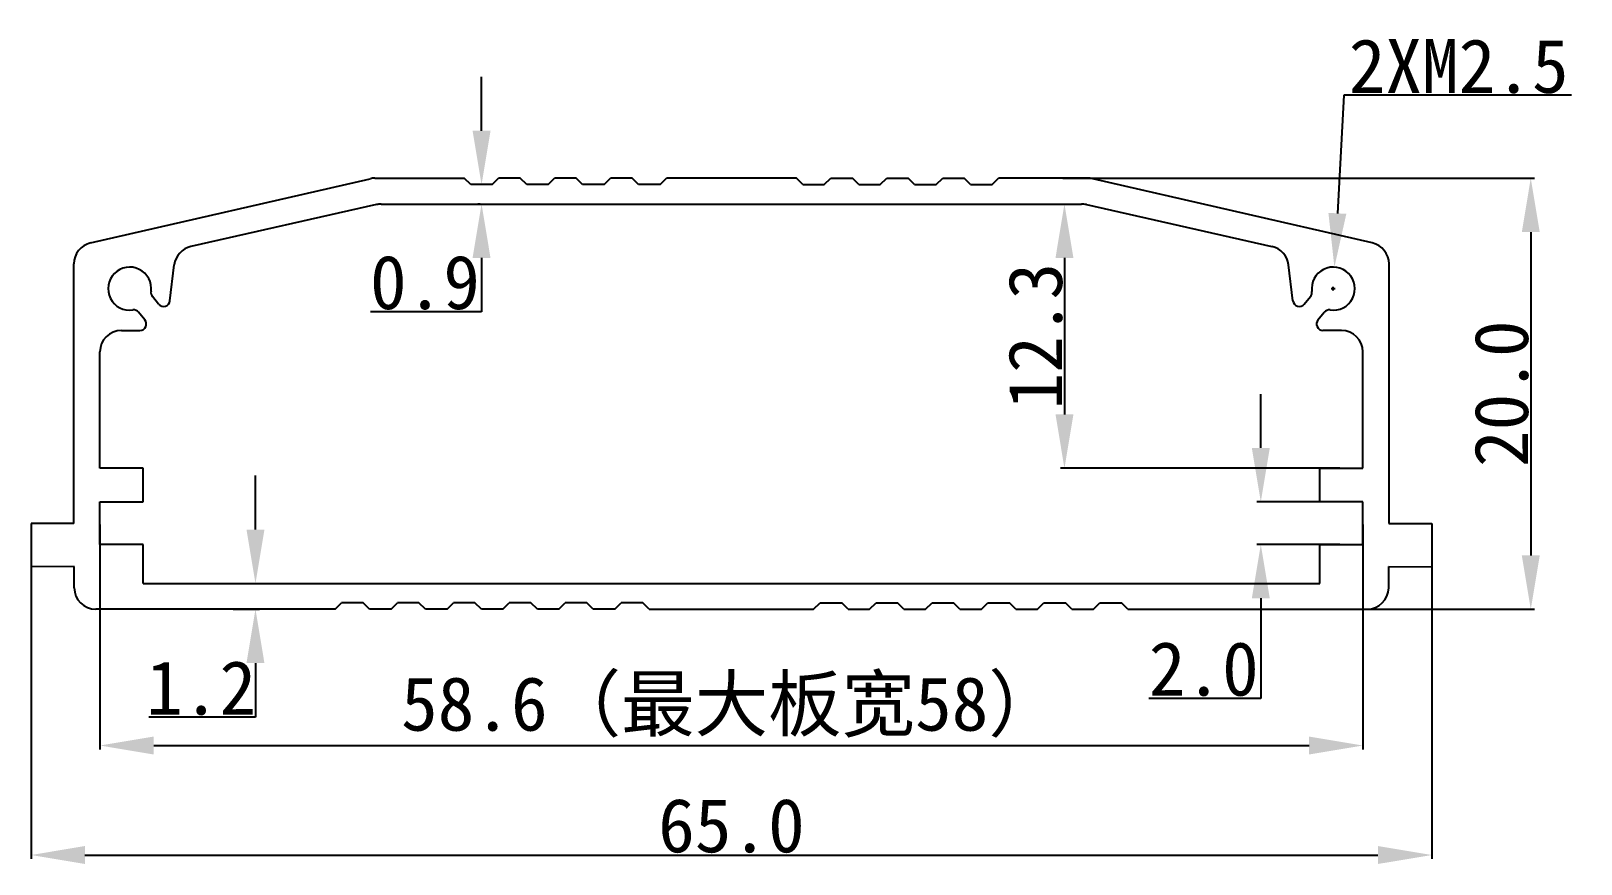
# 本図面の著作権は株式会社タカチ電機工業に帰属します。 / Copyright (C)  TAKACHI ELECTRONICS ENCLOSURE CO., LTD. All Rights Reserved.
# Model space of a CAD drawing. Header units: inches. Extents: x 13.8 to 85.7, y -16.1 to 22.5.
import ezdxf

# ---------------------------------------------------------------- set-up
doc = ezdxf.new("R2010")
doc.units = ezdxf.units.IN
doc.header["$MEASUREMENT"] = 0
doc.layers.get('Defpoints').update_dxf_attribs({"lineweight": 25})
doc.layers.add('1', color=30, linetype='Continuous')
doc.styles.get("Standard").update_dxf_attribs({"font": 'simhei.ttf'})
doc.dimstyles.get("Standard").update_dxf_attribs({"dimtxt": 2.5, "dimasz": 2.5, "dimexe": 0.18, "dimexo": 0.0625, "dimgap": 0.09, "dimtad": 1, "dimtoh": 1, "dimdec": 1, "dimzin": 0, "dimdsep": 46, "dimtxsty": 'Standard', "dimcen": 0.09, "dimadec": 0, "dimazin": 0, "dimtfac": 1, "dimtdec": 1, "dimtofl": 0, "dimtmove": 0, "dimatfit": 3, "dimfxl": 1, "dimtolj": 1, "dimtzin": 0, "dimarcsym": 0})

# ---------------------------------------------------------------- blocks, each defined once
blk = doc.blocks.new('*D46')
at = {"color": 0, "lineweight": -2}
for p, q in [((13.772, -1.401), (13.772, -15.894)), ((78.773, -1.401), (78.773, -15.894)), ((16.272, -15.714), (76.273, -15.714))]:
    blk.add_line(p, q, dxfattribs=at)
at = {"color": 0}
for points in [[(16.272, -15.297), (16.272, -16.13), (13.772, -15.714)], [(76.273, -15.297), (76.273, -16.13), (78.773, -15.714)]]:
    blk.add_solid(points, dxfattribs=at)
at = {"layer": 'Defpoints', "color": 0}
for p in [(13.772, -1.338), (78.773, -1.338), (78.773, -15.714)]:
    blk.add_point(p, dxfattribs=at)
at = {"color": 0, "insert": (46.273, -14.36), "char_height": 2.5, "attachment_point": 5}
blk.add_mtext('\\A1;65.0', dxfattribs=at)
blk = doc.blocks.new('*D47')
at = {"layer": '1', "color": 0, "lineweight": -2}
for p, q in [((16.968, -0.378), (16.968, -10.814)), ((75.578, -0.378), (75.578, -10.814)), ((19.468, -10.634), (73.078, -10.634))]:
    blk.add_line(p, q, dxfattribs=at)
at = {"layer": '1', "color": 0}
for points in [[(19.468, -10.218), (19.468, -11.051), (16.968, -10.634)], [(73.078, -10.218), (73.078, -11.051), (75.578, -10.634)]]:
    blk.add_solid(points, dxfattribs=at)
at = {"layer": 'Defpoints', "color": 0}
for p in [(16.968, -0.316), (75.578, -0.316), (75.578, -10.634)]:
    blk.add_point(p, dxfattribs=at)
at = {"layer": '1', "color": 0, "insert": (46.273, -8.859), "char_height": 2.5, "attachment_point": 5}
blk.add_mtext('\\A1;58.6（最大板宽58）', dxfattribs=at)
blk = doc.blocks.new('*D48')
at = {"color": 0, "lineweight": -2}
for p, q in [((61.657, 15.687), (83.546, 15.687)), ((83.366, 13.187), (83.366, -1.813)), ((66.388, -4.313), (83.546, -4.313))]:
    blk.add_line(p, q, dxfattribs=at)
at = {"color": 0}
for points in [[(82.95, 13.187), (83.783, 13.187), (83.366, 15.687)], [(82.95, -1.813), (83.783, -1.813), (83.366, -4.313)]]:
    blk.add_solid(points, dxfattribs=at)
at = {"layer": 'Defpoints', "color": 0}
for p in [(61.595, 15.687), (66.326, -4.313), (83.366, -4.313)]:
    blk.add_point(p, dxfattribs=at)
at = {"color": 0, "insert": (82.012, 5.687), "char_height": 2.5, "attachment_point": 5, "rotation": 90}
blk.add_mtext('\\A1;20.0', dxfattribs=at)
blk = doc.blocks.new('*D49')
at = {"color": 0, "lineweight": -2}
for p, q in [((70.838, 3.173), (70.838, 5.673)), ((74.513, 0.673), (70.658, 0.673)), ((74.513, -1.304), (70.658, -1.304)), ((70.838, -3.804), (70.838, -8.445)), ((70.838, -8.445), (65.636, -8.445))]:
    blk.add_line(p, q, dxfattribs=at)
at = {"color": 0}
for points in [[(70.421, 3.173), (71.255, 3.173), (70.838, 0.673)], [(70.421, -3.804), (71.255, -3.804), (70.838, -1.304)]]:
    blk.add_solid(points, dxfattribs=at)
at = {"layer": 'Defpoints', "color": 0}
for p in [(74.576, 0.673), (70.838, -1.304), (74.576, -1.304)]:
    blk.add_point(p, dxfattribs=at)
at = {"color": 0, "insert": (68.192, -7.091), "char_height": 2.5, "attachment_point": 5}
blk.add_mtext('\\A1;2.0', dxfattribs=at)
blk = doc.blocks.new('*D50')
at = {"color": 0, "lineweight": -2}
for p, q in [((60.956, 14.487), (61.906, 14.487)), ((61.726, 11.987), (61.726, 4.73)), ((74.513, 2.23), (61.546, 2.23))]:
    blk.add_line(p, q, dxfattribs=at)
at = {"color": 0}
for points in [[(61.31, 11.987), (62.143, 11.987), (61.726, 14.487)], [(61.31, 4.73), (62.143, 4.73), (61.726, 2.23)]]:
    blk.add_solid(points, dxfattribs=at)
at = {"layer": 'Defpoints', "color": 0}
for p in [(60.894, 14.487), (61.726, 2.23), (74.576, 2.23)]:
    blk.add_point(p, dxfattribs=at)
at = {"color": 0, "insert": (60.386, 8.358), "char_height": 2.5, "attachment_point": 5, "rotation": 90}
blk.add_mtext('\\A1;12.3', dxfattribs=at)
blk = doc.blocks.new('*D51')
at = {"color": 0, "lineweight": -2}
for p, q in [((74.693, 19.534), (74.391, 14.056)), ((85.26, 19.534), (74.693, 19.534)), ((74.109, 10.562), (74.289, 10.562)), ((74.199, 10.472), (74.199, 10.652))]:
    blk.add_line(p, q, dxfattribs=at)
at = {"color": 0}
blk.add_solid([(73.975, 14.079), (74.807, 14.033), (74.254, 11.56)], dxfattribs=at)
at = {"layer": 'Defpoints', "color": 0}
for p in [(74.254, 11.56), (74.144, 9.563)]:
    blk.add_point(p, dxfattribs=at)
at = {"color": 0, "insert": (80.022, 20.874), "char_height": 2.5, "attachment_point": 5}
blk.add_mtext('\\A1;{\\f@SimHei|b0|i0|c134|p49;2XM2.5}', dxfattribs=at)
blk = doc.blocks.new('*D52')
at = {"color": 0, "lineweight": -2}
for p, q in [((24.185, -0.614), (24.185, 1.886)), ((23.152, -3.114), (24.365, -3.114)), ((23.152, -4.313), (24.365, -4.313)), ((24.185, -6.813), (24.185, -9.313)), ((24.185, -9.313), (19.235, -9.313))]:
    blk.add_line(p, q, dxfattribs=at)
at = {"color": 0}
for points in [[(23.768, -0.614), (24.601, -0.614), (24.185, -3.114)], [(23.768, -6.813), (24.601, -6.813), (24.185, -4.313)]]:
    blk.add_solid(points, dxfattribs=at)
at = {"layer": 'Defpoints', "color": 0}
for p in [(23.089, -3.114), (23.089, -4.313), (24.185, -4.313)]:
    blk.add_point(p, dxfattribs=at)
at = {"color": 0, "insert": (21.665, -7.973), "char_height": 2.5, "attachment_point": 5}
blk.add_mtext('\\A1;1.2', dxfattribs=at)
blk = doc.blocks.new('*D53')
at = {"color": 0, "lineweight": -2}
for p, q in [((34.676, 17.887), (34.676, 20.387)), ((34.613, 15.387), (34.496, 15.387)), ((34.613, 14.487), (34.496, 14.487)), ((34.676, 11.987), (34.676, 9.487)), ((34.676, 9.487), (29.515, 9.487))]:
    blk.add_line(p, q, dxfattribs=at)
at = {"color": 0}
for points in [[(34.259, 17.887), (35.092, 17.887), (34.676, 15.387)], [(34.259, 11.987), (35.092, 11.987), (34.676, 14.487)]]:
    blk.add_solid(points, dxfattribs=at)
at = {"layer": 'Defpoints', "color": 0}
for p in [(34.676, 15.387), (34.676, 14.487), (34.676, 14.487)]:
    blk.add_point(p, dxfattribs=at)
at = {"color": 0, "insert": (32.051, 10.841), "char_height": 2.5, "attachment_point": 5}
blk.add_mtext('\\A1;0.9', dxfattribs=at)

msp = doc.modelspace()

# ---------------------------------------------------------------- linework, layer by layer
for p, q in [((16.534, 12.686), (29.508, 15.661)), ((29.731, 15.687), (33.874, 15.687)), ((34.176, 15.387), (33.874, 15.687)), ((35.176, 15.387), (34.176, 15.387)), ((35.176, 15.387), (35.47, 15.687)), ((36.47, 15.687), (35.47, 15.687)), ((36.772, 15.387), (36.47, 15.687)), ((37.772, 15.387), (36.772, 15.387)), ((37.772, 15.387), (38.066, 15.687)), ((39.066, 15.687), (38.066, 15.687)), ((39.368, 15.387), (39.066, 15.687)), ((40.368, 15.387), (39.368, 15.387)), ((40.368, 15.387), (40.662, 15.687)), ((41.662, 15.687), (40.662, 15.687)), ((41.963, 15.387), (41.662, 15.687)), ((42.963, 15.387), (41.963, 15.387)), ((42.963, 15.387), (43.258, 15.687)), ((49.288, 15.687), (43.258, 15.687)), ((49.582, 15.387), (49.288, 15.687)), ((49.582, 15.387), (50.582, 15.387)), ((50.582, 15.387), (50.884, 15.687)), ((50.884, 15.687), (51.884, 15.687)), ((52.178, 15.387), (51.884, 15.687)), ((52.178, 15.387), (53.178, 15.387)), ((53.178, 15.387), (53.48, 15.687)), ((53.48, 15.687), (54.48, 15.687)), ((54.774, 15.387), (54.48, 15.687)), ((54.774, 15.387), (55.774, 15.387)), ((55.774, 15.387), (56.075, 15.687)), ((56.075, 15.687), (57.075, 15.687)), ((57.37, 15.387), (57.075, 15.687)), ((57.37, 15.387), (58.37, 15.387)), ((58.37, 15.387), (58.671, 15.687)), ((62.814, 15.687), (58.671, 15.687)), ((76.011, 12.686), (63.038, 15.661)), ((29.804, 14.462), (21.191, 12.519)), ((30.024, 14.487), (62.522, 14.487)), ((62.742, 14.462), (71.354, 12.519)), ((15.758, -0.33), (15.758, 11.711)), ((20.218, 10.001), (20.419, 11.664)), ((72.328, 10.001), (72.127, 11.664)), ((76.788, -0.33), (76.788, 11.711)), ((19.689, 9.846), (19.403, 10.191)), ((72.857, 9.846), (73.143, 10.191)), ((19.053, 9.117), (18.764, 9.466)), ((73.492, 9.117), (73.781, 9.466)), ((17.968, 8.626), (18.822, 8.626)), ((74.578, 8.626), (73.723, 8.626)), ((16.968, 2.23), (16.968, 7.626)), ((75.578, 2.23), (75.578, 7.626)), ((18.973, 2.23), (16.968, 2.23)), ((18.973, 0.673), (18.973, 2.23)), ((73.573, 2.23), (75.578, 2.23)), ((73.573, 0.673), (73.573, 2.23)), ((16.968, -1.304), (16.968, 0.673)), ((16.968, 0.673), (18.973, 0.673)), ((75.578, 0.673), (73.573, 0.673)), ((75.578, -1.304), (75.578, 0.673)), ((15.761, -0.33), (13.768, -0.338)), ((13.768, -0.338), (13.777, -2.338)), ((76.785, -0.33), (78.778, -0.338)), ((78.778, -0.338), (78.769, -2.338)), ((18.973, -1.304), (16.968, -1.304)), ((18.973, -3.114), (18.973, -1.304)), ((73.573, -1.304), (75.578, -1.304)), ((73.573, -3.114), (73.573, -1.304)), ((15.769, -2.33), (13.777, -2.338)), ((15.774, -3.318), (15.769, -2.33)), ((76.772, -3.318), (76.776, -2.33)), ((76.776, -2.33), (78.769, -2.338)), ((18.973, -3.114), (73.573, -3.114)), ((27.882, -4.313), (16.774, -4.313)), ((27.882, -4.313), (28.177, -4.013)), ((29.177, -4.013), (28.177, -4.013)), ((29.478, -4.313), (29.177, -4.013)), ((30.478, -4.313), (29.478, -4.313)), ((30.478, -4.313), (30.773, -4.013)), ((31.773, -4.013), (30.773, -4.013)), ((32.074, -4.313), (31.773, -4.013)), ((33.074, -4.313), (32.074, -4.313)), ((33.074, -4.313), (33.369, -4.013)), ((34.369, -4.013), (33.369, -4.013)), ((34.67, -4.313), (34.369, -4.013)), ((35.67, -4.313), (34.67, -4.313)), ((35.67, -4.313), (35.965, -4.013)), ((36.965, -4.013), (35.965, -4.013)), ((37.266, -4.313), (36.965, -4.013)), ((38.266, -4.313), (37.266, -4.313)), ((38.266, -4.313), (38.56, -4.013)), ((39.56, -4.013), (38.56, -4.013)), ((39.862, -4.313), (39.56, -4.013)), ((40.862, -4.313), (39.862, -4.313)), ((40.862, -4.313), (41.156, -4.013)), ((42.156, -4.013), (41.156, -4.013)), ((42.458, -4.313), (42.156, -4.013)), ((42.458, -4.313), (50.088, -4.313)), ((50.088, -4.313), (50.389, -4.013)), ((50.389, -4.013), (51.389, -4.013)), ((51.684, -4.313), (51.389, -4.013)), ((51.684, -4.313), (52.684, -4.313)), ((52.684, -4.313), (52.985, -4.013)), ((52.985, -4.013), (53.985, -4.013)), ((54.28, -4.313), (53.985, -4.013)), ((54.28, -4.313), (55.28, -4.313)), ((55.28, -4.313), (55.581, -4.013)), ((55.581, -4.013), (56.581, -4.013)), ((56.875, -4.313), (56.581, -4.013)), ((56.875, -4.313), (57.875, -4.313)), ((57.875, -4.313), (58.177, -4.013)), ((58.177, -4.013), (59.177, -4.013)), ((59.471, -4.313), (59.177, -4.013)), ((59.471, -4.313), (60.471, -4.313)), ((60.471, -4.313), (60.773, -4.013)), ((60.773, -4.013), (61.773, -4.013)), ((62.067, -4.313), (61.773, -4.013)), ((62.067, -4.313), (63.067, -4.313)), ((63.067, -4.313), (63.369, -4.013)), ((63.369, -4.013), (64.369, -4.013)), ((64.663, -4.313), (64.369, -4.013)), ((64.663, -4.313), (75.772, -4.313))]:
    msp.add_line(p, q)
for centre, radius, start, end in [((29.731, 14.687), 1, 90, 102.918), ((62.814, 14.687), 1, 77.082, 90), ((30.024, 13.487), 1, 90, 102.71205), ((62.522, 13.487), 1, 77.28795, 90), ((16.758, 11.711), 1, 102.918, 180), ((21.411, 11.544), 1, 102.71205, 173.10406), ((71.134, 11.544), 1, 6.89594, 77.28795), ((75.788, 11.711), 1, 0, 77.082), ((18.347, 10.562), 1, 352.06027, 278.24921), ((74.199, 10.562), 1, 261.75079, 187.93973), ((19.634, 10.382), 0.3, 172.06027, 219.62448), ((72.911, 10.382), 0.3, 320.37552, 7.93973), ((18.533, 9.275), 0.3, 39.62448, 98.24921), ((19.92, 10.037), 0.3, 219.62448, 353.10406), ((72.626, 10.037), 0.3, 186.89594, 320.37552), ((74.012, 9.275), 0.3, 81.75079, 140.37552), ((18.822, 8.926), 0.3, 270, 39.62448), ((73.723, 8.926), 0.3, 140.37552, 270), ((17.968, 7.626), 1, 90, 180), ((74.578, 7.626), 1, 0, 90), ((16.774, -3.313), 1, 180.25119, 270), ((75.772, -3.313), 1, 270, 359.74881)]:
    msp.add_arc(centre, radius, start, end)

# ---------------------------------------------------------------- dimensions: what is measured, and where the dimension line sits
dim = msp.add_diameter_dim_2p(p1=(74.144, 9.563), p2=(74.254, 11.56), text='{\\f@SimHei|b0|i0|c134|p49;2XM2.5}', dimstyle='Standard')
dim.commit()
dim.dimension.update_dxf_attribs({"geometry": '*D51', "text_midpoint": (80.022, 19.534), "dimtype": 163})
for base, p1, p2, picture, middle in [((34.676, 14.487), (34.676, 15.387), (34.676, 14.487), '*D53', (32.051, 10.841)), ((83.366, -4.313), (61.595, 15.687), (66.326, -4.313), '*D48', (82.012, 5.687)), ((61.726, 2.23), (60.894, 14.487), (74.576, 2.23), '*D50', (60.386, 8.358)), ((24.185, -4.313), (23.089, -3.114), (23.089, -4.313), '*D52', (21.665, -7.973))]:
    dim = msp.add_linear_dim(base=base, p1=p1, p2=p2, angle=90, dimstyle='Standard')
    dim.commit()
    dim.dimension.update_dxf_attribs({"geometry": picture, "text_midpoint": middle})
dim = msp.add_linear_dim(base=(70.838, -1.304), p1=(74.576, 0.673), p2=(74.576, -1.304), angle=90, dimstyle='Standard')
dim.commit()
dim.dimension.update_dxf_attribs({"geometry": '*D49', "text_midpoint": (68.192, -8.445), "dimtype": 160})
dim = msp.add_linear_dim(base=(78.773, -15.714), p1=(13.772, -1.338), p2=(78.773, -1.338), dimstyle='Standard')
dim.commit()
dim.dimension.update_dxf_attribs({"geometry": '*D46', "text_midpoint": (46.273, -15.714), "dimtype": 160})
at = {"layer": '1'}
dim = msp.add_linear_dim(base=(75.578, -10.634), p1=(16.968, -0.316), p2=(75.578, -0.316), text='<>（最大板宽58）', dimstyle='Standard', dxfattribs=at)
dim.commit()
dim.dimension.update_dxf_attribs({"geometry": '*D47', "text_midpoint": (46.273, -10.634), "dimtype": 160})

doc.saveas('drawing.dxf')
